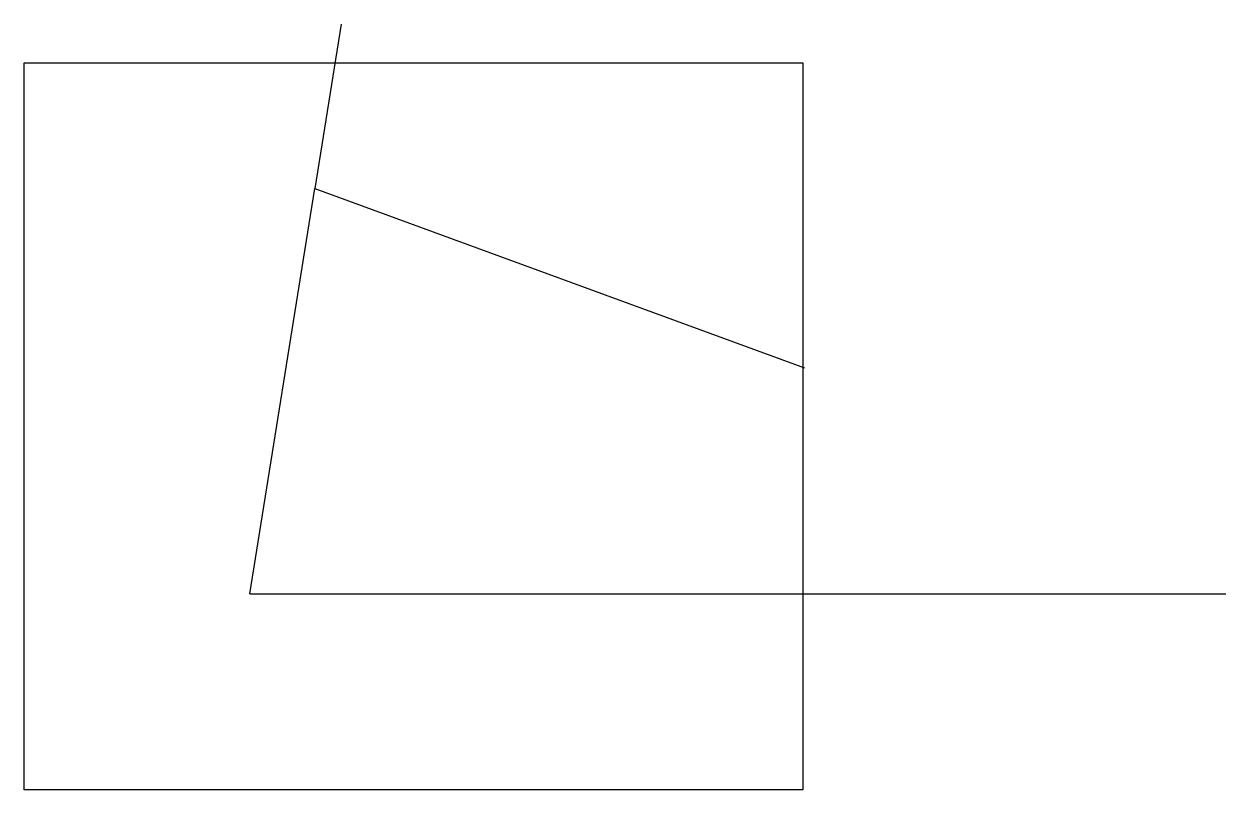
# Model space of a CAD drawing. Header units: millimetres. Extents: x -81 to 352, y -71 to 205.
import ezdxf

# ---------------------------------------------------------------- set-up
doc = ezdxf.new("R2010")
doc.units = ezdxf.units.MM

msp = doc.modelspace()

# ---------------------------------------------------------------- linework, layer by layer
for p, q in [((32.9, 205.38), (23.41, 146.14)), ((0, 0), (23.41, 146.14)), ((23.41, 146.14), (199.96, 81.53)), ((0, 0), (351.96, 0))]:
    msp.add_line(p, q)
msp.add_lwpolyline([(199.35, -70.64), (-81.41, -70.64), (-81.41, 191.4), (199.35, 191.4)], close=True)

doc.saveas('drawing.dxf')
